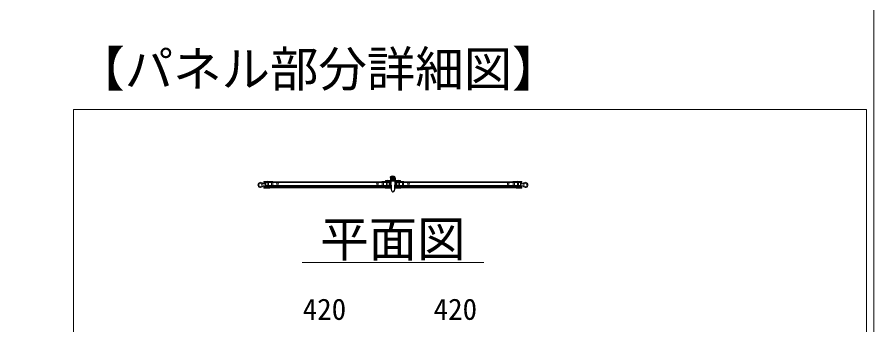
# Model space of a CAD drawing. Units: millimetres, scale not verified. Extents: x -82240 to -62115, y -14438 to 14438.
# Drawn here: x -64947 to -62115, y -6714 to -5696 of the extents above; entities that cross this region are included whole.
import ezdxf
from ezdxf.enums import TextEntityAlignment as Align

# ---------------------------------------------------------------- set-up
doc = ezdxf.new("R2010")
doc.units = ezdxf.units.MM
doc.header["$LTSCALE"] = 38
doc.linetypes.add('DASHED1', pattern=[1.8, 1.2, -0.6])
for name, color, linetype, lineweight in [('0-6_ﾎﾞﾙﾄ類', 2, 'Continuous', 18), ('0-A_図面枠', 7, 'Continuous', 18), ('0-B_寸法', 3, 'Continuous', 18), ('1-5_標準ﾊﾟﾈﾙ', 7, 'Continuous', 18), ('1-7_文字', 7, 'Continuous', 18)]:
    doc.layers.add(name, color=color, linetype=linetype, lineweight=lineweight)
doc.styles.add('ＭＳ ゴシック', font='')
doc.styles.get('ＭＳ ゴシック').set_extended_font_data('MS Gothic')

msp = doc.modelspace()

# ---------------------------------------------------------------- linework, layer by layer
at = {"layer": '0-6_ﾎﾞﾙﾄ類'}
for p, q in [((-63701.7, -6224.28), (-63698.82, -6229.26)), ((-63707.49, -6234.27), (-63710.37, -6229.26)), ((-63701.7, -6234.27), (-63707.49, -6234.27)), ((-63698.82, -6229.26), (-63701.7, -6234.27))]:
    msp.add_line(p, q, dxfattribs=at)
msp.add_lwpolyline([(-63710.37, -6229.26), (-63707.49, -6224.28), (-63701.7, -6224.28)], dxfattribs=at)
for radius in [4.89, 3, 2.46]:
    msp.add_circle((-63704.58, -6229.26), radius, dxfattribs=at)
at = {"layer": '0-A_図面枠'}
for points in [[(-82240.11, -562.5), (-62115.09, -562.5), (-62115.09, -14437.5), (-82240.11, -14437.5)], [(-64759.89, -6001.17), (-62139.96, -6001.17), (-62139.96, -10185.84), (-64759.89, -10185.84)]]:
    msp.add_lwpolyline(points, close=True, dxfattribs=at)
at = {"layer": '0-B_寸法'}
msp.add_line((-64004.58, -6507.42), (-63404.58, -6507.42), dxfattribs=at)
at = {"layer": '1-5_標準ﾊﾟﾈﾙ'}
for p, q in [((-63711.54, -6222.48), (-63713.28, -6224.94)), ((-63713.16, -6225.63), (-63712.47, -6226.11)), ((-63710.16, -6222.84), (-63710.85, -6222.36)), ((-64131.45, -6247.53), (-64133.22, -6247.53)), ((-64131.45, -6253.53), (-64133.22, -6253.53)), ((-64130.94, -6240.27), (-64130.94, -6246.51)), ((-64129.95, -6246.51), (-64130.94, -6246.51)), ((-64130.94, -6254.52), (-64130.94, -6260.76)), ((-64129.95, -6254.52), (-64130.94, -6254.52)), ((-64101.45, -6239.76), (-64130.43, -6239.76)), ((-64129.44, -6245.52), (-64129.44, -6241.53)), ((-64129.44, -6241.53), (-64126.95, -6241.53)), ((-64126.95, -6259.53), (-64126.95, -6241.53)), ((-64125.93, -6241.26), (-64125.93, -6253.56)), ((-64125.93, -6241.26), (-64100.94, -6241.26)), ((-64125.93, -6242.46), (-63715.95, -6242.46)), ((-64125.93, -6252.36), (-63715.95, -6252.36)), ((-64125.93, -6253.56), (-64095.93, -6253.56)), ((-64125.93, -6255.06), (-64125.93, -6259.77)), ((-64125.93, -6255.06), (-64108.95, -6255.06)), ((-64123.05, -6255.57), (-64125.93, -6258.45)), ((-64118.55, -6255.57), (-64121.55, -6258.57)), ((-64114.08, -6255.57), (-64117.08, -6258.57)), ((-64109.58, -6255.57), (-64112.58, -6258.57)), ((-64108.95, -6255.06), (-64108.44, -6254.58)), ((-64105.08, -6255.57), (-64108.08, -6258.57)), ((-64100.61, -6255.57), (-64103.61, -6258.57)), ((-64100.94, -6241.26), (-64100.94, -6240.27)), ((-64096.11, -6255.57), (-64099.11, -6258.57)), ((-64098.93, -6255.06), (-64095.93, -6255.06)), ((-64095.93, -6253.56), (-64095.93, -6255.06)), ((-64091.61, -6255.57), (-64094.61, -6258.57)), ((-64087.14, -6255.57), (-64090.14, -6258.57)), ((-64082.64, -6255.57), (-64085.64, -6258.57)), ((-64078.14, -6255.57), (-64081.14, -6258.57)), ((-64073.67, -6255.57), (-64076.67, -6258.57)), ((-64069.17, -6255.57), (-64072.17, -6258.57)), ((-64064.67, -6255.57), (-64067.67, -6258.57)), ((-64060.2, -6255.57), (-64063.2, -6258.57)), ((-64055.7, -6255.57), (-64058.7, -6258.57)), ((-64051.2, -6255.57), (-64054.2, -6258.57)), ((-64046.73, -6255.57), (-64049.73, -6258.57)), ((-64042.23, -6255.57), (-64045.23, -6258.57)), ((-64037.73, -6255.57), (-64040.73, -6258.57)), ((-64033.26, -6255.57), (-64036.26, -6258.57)), ((-64028.76, -6255.57), (-64031.76, -6258.57)), ((-64024.26, -6255.57), (-64027.26, -6258.57)), ((-64019.79, -6255.57), (-64022.79, -6258.57)), ((-64015.29, -6255.57), (-64018.29, -6258.57)), ((-64010.79, -6255.57), (-64013.79, -6258.57)), ((-64006.32, -6255.57), (-64009.32, -6258.57)), ((-64001.82, -6255.57), (-64004.82, -6258.57)), ((-63997.32, -6255.57), (-64000.32, -6258.57)), ((-63992.85, -6255.57), (-63995.85, -6258.57)), ((-63988.35, -6255.57), (-63991.35, -6258.57)), ((-63983.85, -6255.57), (-63986.85, -6258.57)), ((-63979.38, -6255.57), (-63982.38, -6258.57)), ((-63974.88, -6255.57), (-63977.88, -6258.57)), ((-63970.38, -6255.57), (-63973.38, -6258.57)), ((-63965.91, -6255.57), (-63968.91, -6258.57)), ((-63961.41, -6255.57), (-63964.41, -6258.57)), ((-63956.91, -6255.57), (-63959.91, -6258.57)), ((-63952.44, -6255.57), (-63955.44, -6258.57)), ((-63947.94, -6255.57), (-63950.94, -6258.57)), ((-63943.44, -6255.57), (-63946.44, -6258.57)), ((-63938.97, -6255.57), (-63941.97, -6258.57)), ((-63934.47, -6255.57), (-63937.47, -6258.57)), ((-63929.97, -6255.57), (-63932.97, -6258.57)), ((-63925.5, -6255.57), (-63928.5, -6258.57)), ((-63921, -6255.57), (-63924, -6258.57)), ((-63916.5, -6255.57), (-63919.5, -6258.57)), ((-63912.03, -6255.57), (-63915.03, -6258.57)), ((-63907.53, -6255.57), (-63910.53, -6258.57)), ((-63903.03, -6255.57), (-63906.03, -6258.57)), ((-63898.56, -6255.57), (-63901.56, -6258.57)), ((-63894.06, -6255.57), (-63897.06, -6258.57)), ((-63889.56, -6255.57), (-63892.56, -6258.57)), ((-63885.09, -6255.57), (-63888.09, -6258.57)), ((-63880.59, -6255.57), (-63883.59, -6258.57)), ((-63876.09, -6255.57), (-63879.09, -6258.57)), ((-63871.62, -6255.57), (-63874.62, -6258.57)), ((-63867.12, -6255.57), (-63870.12, -6258.57)), ((-63862.62, -6255.57), (-63865.62, -6258.57)), ((-63858.15, -6255.57), (-63861.15, -6258.57)), ((-63853.65, -6255.57), (-63856.65, -6258.57)), ((-63849.15, -6255.57), (-63852.15, -6258.57)), ((-63844.68, -6255.57), (-63847.68, -6258.57)), ((-63840.18, -6255.57), (-63843.18, -6258.57)), ((-63835.68, -6255.57), (-63838.68, -6258.57)), ((-63831.21, -6255.57), (-63834.21, -6258.57)), ((-63826.71, -6255.57), (-63829.71, -6258.57)), ((-63822.21, -6255.57), (-63825.21, -6258.57)), ((-63817.74, -6255.57), (-63820.74, -6258.57)), ((-63813.24, -6255.57), (-63816.24, -6258.57)), ((-63808.74, -6255.57), (-63811.74, -6258.57)), ((-63804.27, -6255.57), (-63807.27, -6258.57)), ((-63799.77, -6255.57), (-63802.77, -6258.57)), ((-63795.27, -6255.57), (-63798.27, -6258.57)), ((-63790.8, -6255.57), (-63793.8, -6258.57)), ((-63786.3, -6255.57), (-63789.3, -6258.57)), ((-63781.8, -6255.57), (-63784.8, -6258.57)), ((-63777.3, -6255.57), (-63780.3, -6258.57)), ((-63772.83, -6255.57), (-63775.83, -6258.57)), ((-63768.33, -6255.57), (-63771.33, -6258.57)), ((-63763.83, -6255.57), (-63766.83, -6258.57)), ((-63759.36, -6255.57), (-63762.36, -6258.57)), ((-63754.86, -6255.57), (-63757.86, -6258.57)), ((-63750.36, -6255.57), (-63753.36, -6258.57)), ((-63745.89, -6255.57), (-63748.89, -6258.57)), ((-63715.95, -6253.56), (-63745.95, -6253.56)), ((-63745.95, -6253.56), (-63745.95, -6255.06)), ((-63742.95, -6255.06), (-63745.95, -6255.06)), ((-63741.39, -6255.57), (-63744.39, -6258.57)), ((-63740.94, -6241.26), (-63740.94, -6240.27)), ((-63715.95, -6241.26), (-63740.94, -6241.26)), ((-63740.43, -6239.76), (-63711.45, -6239.76)), ((-63736.89, -6255.57), (-63739.89, -6258.57)), ((-63732.42, -6255.57), (-63735.42, -6258.57)), ((-63732.93, -6255.06), (-63733.44, -6254.58)), ((-63715.95, -6255.06), (-63732.93, -6255.06)), ((-63727.92, -6255.57), (-63730.92, -6258.57)), ((-63710.07, -6235.77), (-63729.6, -6235.77)), ((-63729.6, -6235.77), (-63729.6, -6237.78)), ((-63704.58, -6237.78), (-63729.6, -6237.78)), ((-63723.42, -6255.57), (-63726.42, -6258.57)), ((-63718.95, -6255.57), (-63721.95, -6258.57)), ((-63715.95, -6257.07), (-63717.45, -6258.57)), ((-63715.95, -6241.26), (-63715.95, -6253.56)), ((-63715.95, -6255.06), (-63715.95, -6259.77)), ((-63714.93, -6258.51), (-63714.93, -6242.52)), ((-63714.45, -6242.01), (-63712.95, -6242.01)), ((-63713.1, -6229.26), (-63713.1, -6235.77)), ((-63712.44, -6242.52), (-63712.44, -6247.62)), ((-63712.44, -6251.79), (-63712.44, -6258.51)), ((-63711.93, -6246.51), (-63710.94, -6246.51)), ((-63711.93, -6254.52), (-63710.94, -6254.52)), ((-63711.6, -6234.09), (-63711.6, -6235.77)), ((-63711, -6249.9), (-63710.79, -6249.99)), ((-63710.94, -6240.27), (-63710.94, -6246.51)), ((-63710.94, -6254.52), (-63710.94, -6260.76)), ((-63710.43, -6265.47), (-63710.43, -6251.79)), ((-63709.53, -6251.79), (-63709.41, -6265.68)), ((-63704.58, -6237.78), (-63679.59, -6237.78)), ((-63699.75, -6265.68), (-63699.66, -6251.79)), ((-63699.12, -6235.77), (-63679.59, -6235.77)), ((-63698.73, -6251.79), (-63698.76, -6265.47)), ((-63698.4, -6249.99), (-63698.19, -6249.9)), ((-63698.25, -6240.27), (-63698.25, -6246.51)), ((-63697.23, -6246.51), (-63698.25, -6246.51)), ((-63698.25, -6254.52), (-63698.25, -6260.76)), ((-63697.23, -6254.52), (-63698.25, -6254.52)), ((-63668.73, -6239.76), (-63697.74, -6239.76)), ((-63697.59, -6234.09), (-63697.59, -6235.77)), ((-63696.75, -6247.62), (-63696.75, -6242.52)), ((-63696.75, -6258.51), (-63696.75, -6251.79)), ((-63696.24, -6242.01), (-63694.74, -6242.01)), ((-63696.09, -6229.26), (-63696.09, -6235.77)), ((-63694.23, -6242.52), (-63694.23, -6258.51)), ((-63693.24, -6241.26), (-63693.24, -6253.56)), ((-63693.24, -6241.26), (-63668.25, -6241.26)), ((-63283.23, -6242.46), (-63693.24, -6242.46)), ((-63283.23, -6252.36), (-63693.24, -6252.36)), ((-63693.24, -6253.56), (-63663.24, -6253.56)), ((-63693.24, -6255.06), (-63693.24, -6259.77)), ((-63693.24, -6255.06), (-63676.23, -6255.06)), ((-63692.82, -6255.57), (-63693.24, -6255.99)), ((-63688.32, -6255.57), (-63691.32, -6258.57)), ((-63690.6, -6235.77), (-63690.6, -6237.78)), ((-63683.82, -6255.57), (-63686.82, -6258.57)), ((-63679.35, -6255.57), (-63682.35, -6258.57)), ((-63679.59, -6235.77), (-63679.59, -6237.78)), ((-63674.85, -6255.57), (-63677.85, -6258.57)), ((-63676.23, -6255.06), (-63675.75, -6254.58)), ((-63670.35, -6255.57), (-63673.35, -6258.57)), ((-63665.88, -6255.57), (-63668.88, -6258.57)), ((-63668.25, -6241.26), (-63668.25, -6240.27)), ((-63666.24, -6255.06), (-63663.24, -6255.06)), ((-63661.38, -6255.57), (-63664.38, -6258.57)), ((-63663.24, -6253.56), (-63663.24, -6255.06)), ((-63656.88, -6255.57), (-63659.88, -6258.57)), ((-63652.41, -6255.57), (-63655.41, -6258.57)), ((-63647.91, -6255.57), (-63650.91, -6258.57)), ((-63643.41, -6255.57), (-63646.41, -6258.57)), ((-63638.94, -6255.57), (-63641.94, -6258.57)), ((-63634.44, -6255.57), (-63637.44, -6258.57)), ((-63629.94, -6255.57), (-63632.94, -6258.57)), ((-63625.47, -6255.57), (-63628.47, -6258.57)), ((-63620.97, -6255.57), (-63623.97, -6258.57)), ((-63616.47, -6255.57), (-63619.47, -6258.57)), ((-63612, -6255.57), (-63615, -6258.57)), ((-63607.5, -6255.57), (-63610.5, -6258.57)), ((-63603, -6255.57), (-63606, -6258.57)), ((-63598.53, -6255.57), (-63601.53, -6258.57)), ((-63594.03, -6255.57), (-63597.03, -6258.57)), ((-63589.53, -6255.57), (-63592.53, -6258.57)), ((-63585.06, -6255.57), (-63588.06, -6258.57)), ((-63580.56, -6255.57), (-63583.56, -6258.57)), ((-63576.06, -6255.57), (-63579.06, -6258.57)), ((-63571.59, -6255.57), (-63574.59, -6258.57)), ((-63567.09, -6255.57), (-63570.09, -6258.57)), ((-63562.59, -6255.57), (-63565.59, -6258.57)), ((-63558.12, -6255.57), (-63561.12, -6258.57)), ((-63553.62, -6255.57), (-63556.62, -6258.57)), ((-63549.12, -6255.57), (-63552.12, -6258.57)), ((-63544.65, -6255.57), (-63547.65, -6258.57)), ((-63540.15, -6255.57), (-63543.15, -6258.57)), ((-63535.65, -6255.57), (-63538.65, -6258.57)), ((-63531.18, -6255.57), (-63534.18, -6258.57)), ((-63526.68, -6255.57), (-63529.68, -6258.57)), ((-63522.18, -6255.57), (-63525.18, -6258.57)), ((-63517.71, -6255.57), (-63520.71, -6258.57)), ((-63513.21, -6255.57), (-63516.21, -6258.57)), ((-63508.71, -6255.57), (-63511.71, -6258.57)), ((-63504.24, -6255.57), (-63507.24, -6258.57)), ((-63499.74, -6255.57), (-63502.74, -6258.57)), ((-63495.24, -6255.57), (-63498.24, -6258.57)), ((-63490.77, -6255.57), (-63493.77, -6258.57)), ((-63486.27, -6255.57), (-63489.27, -6258.57)), ((-63481.77, -6255.57), (-63484.77, -6258.57)), ((-63477.3, -6255.57), (-63480.3, -6258.57)), ((-63472.8, -6255.57), (-63475.8, -6258.57)), ((-63468.3, -6255.57), (-63471.3, -6258.57)), ((-63463.83, -6255.57), (-63466.83, -6258.57)), ((-63459.33, -6255.57), (-63462.33, -6258.57)), ((-63454.83, -6255.57), (-63457.83, -6258.57)), ((-63450.36, -6255.57), (-63453.36, -6258.57)), ((-63445.86, -6255.57), (-63448.86, -6258.57)), ((-63441.36, -6255.57), (-63444.36, -6258.57)), ((-63436.89, -6255.57), (-63439.89, -6258.57)), ((-63432.39, -6255.57), (-63435.39, -6258.57)), ((-63427.89, -6255.57), (-63430.89, -6258.57)), ((-63423.42, -6255.57), (-63426.42, -6258.57)), ((-63418.92, -6255.57), (-63421.92, -6258.57)), ((-63414.42, -6255.57), (-63417.42, -6258.57)), ((-63409.95, -6255.57), (-63412.95, -6258.57)), ((-63405.45, -6255.57), (-63408.45, -6258.57)), ((-63400.95, -6255.57), (-63403.95, -6258.57)), ((-63396.48, -6255.57), (-63399.48, -6258.57)), ((-63391.98, -6255.57), (-63394.98, -6258.57)), ((-63387.48, -6255.57), (-63390.48, -6258.57)), ((-63383.01, -6255.57), (-63386.01, -6258.57)), ((-63378.51, -6255.57), (-63381.51, -6258.57)), ((-63374.01, -6255.57), (-63377.01, -6258.57)), ((-63369.54, -6255.57), (-63372.54, -6258.57)), ((-63365.04, -6255.57), (-63368.04, -6258.57)), ((-63360.54, -6255.57), (-63363.54, -6258.57)), ((-63356.04, -6255.57), (-63359.04, -6258.57)), ((-63351.57, -6255.57), (-63354.57, -6258.57)), ((-63347.07, -6255.57), (-63350.07, -6258.57)), ((-63342.57, -6255.57), (-63345.57, -6258.57)), ((-63338.1, -6255.57), (-63341.1, -6258.57)), ((-63333.6, -6255.57), (-63336.6, -6258.57)), ((-63329.1, -6255.57), (-63332.1, -6258.57)), ((-63324.63, -6255.57), (-63327.63, -6258.57)), ((-63320.13, -6255.57), (-63323.13, -6258.57)), ((-63315.63, -6255.57), (-63318.63, -6258.57)), ((-63311.16, -6255.57), (-63314.16, -6258.57)), ((-63283.23, -6253.56), (-63313.23, -6253.56)), ((-63313.23, -6253.56), (-63313.23, -6255.06)), ((-63310.23, -6255.06), (-63313.23, -6255.06)), ((-63306.66, -6255.57), (-63309.66, -6258.57)), ((-63308.25, -6241.26), (-63308.25, -6240.27)), ((-63283.23, -6241.26), (-63308.25, -6241.26)), ((-63307.74, -6239.76), (-63278.73, -6239.76)), ((-63302.16, -6255.57), (-63305.16, -6258.57)), ((-63300.24, -6255.06), (-63300.75, -6254.58)), ((-63297.69, -6255.57), (-63300.69, -6258.57)), ((-63283.23, -6255.06), (-63300.24, -6255.06)), ((-63293.19, -6255.57), (-63296.19, -6258.57)), ((-63288.69, -6255.57), (-63291.69, -6258.57)), ((-63284.22, -6255.57), (-63287.22, -6258.57)), ((-63283.23, -6241.26), (-63283.23, -6253.56)), ((-63283.23, -6255.06), (-63283.23, -6259.77)), ((-63282.24, -6259.53), (-63282.24, -6241.53)), ((-63279.75, -6241.53), (-63282.24, -6241.53)), ((-63279.75, -6245.52), (-63279.75, -6241.53)), ((-63279.24, -6246.51), (-63278.25, -6246.51)), ((-63279.24, -6254.52), (-63278.25, -6254.52)), ((-63278.25, -6240.27), (-63278.25, -6246.51)), ((-63278.25, -6254.52), (-63278.25, -6260.76)), ((-63277.74, -6247.53), (-63275.97, -6247.53)), ((-63277.74, -6253.53), (-63275.97, -6253.53)), ((-64130.43, -6261.27), (-64112.7, -6261.27)), ((-64125.93, -6258.57), (-63715.95, -6258.57)), ((-64125.93, -6259.77), (-64111.2, -6259.77)), ((-63715.95, -6259.77), (-63730.68, -6259.77)), ((-63711.45, -6261.27), (-63729.18, -6261.27)), ((-63712.95, -6259.02), (-63714.45, -6259.02)), ((-63697.74, -6261.27), (-63679.98, -6261.27)), ((-63694.74, -6259.02), (-63696.24, -6259.02)), ((-63283.23, -6258.57), (-63693.24, -6258.57)), ((-63693.24, -6259.77), (-63678.48, -6259.77)), ((-63283.23, -6259.77), (-63297.99, -6259.77)), ((-63278.73, -6261.27), (-63296.49, -6261.27))]:
    msp.add_line(p, q, dxfattribs=at)
at = {"layer": '1-5_標準ﾊﾟﾈﾙ', "linetype": 'DASHED1'}
for p, q in [((-64120.05, -6239.76), (-64120.05, -6241.26)), ((-64120.05, -6241.26), (-64120.05, -6253.56)), ((-64115.85, -6239.76), (-64115.85, -6241.26)), ((-64115.85, -6241.26), (-64115.85, -6253.56)), ((-64106.04, -6241.26), (-64106.04, -6253.56)), ((-64106.04, -6253.56), (-64106.04, -6254.58)), ((-64101.84, -6241.26), (-64101.84, -6253.56)), ((-64101.84, -6253.56), (-64101.84, -6254.58)), ((-63740.04, -6241.26), (-63740.04, -6253.56)), ((-63740.04, -6253.56), (-63740.04, -6254.58)), ((-63735.84, -6241.26), (-63735.84, -6253.56)), ((-63735.84, -6253.56), (-63735.84, -6254.58)), ((-63726.03, -6239.76), (-63726.03, -6241.26)), ((-63726.03, -6241.26), (-63726.03, -6253.56)), ((-63721.83, -6239.76), (-63721.83, -6241.26)), ((-63721.83, -6241.26), (-63721.83, -6253.56)), ((-63687.33, -6239.76), (-63687.33, -6241.26)), ((-63687.33, -6241.26), (-63687.33, -6253.56)), ((-63683.13, -6239.76), (-63683.13, -6241.26)), ((-63683.13, -6241.26), (-63683.13, -6253.56)), ((-63673.35, -6241.26), (-63673.35, -6253.56)), ((-63673.35, -6253.56), (-63673.35, -6254.58)), ((-63669.15, -6241.26), (-63669.15, -6253.56)), ((-63669.15, -6253.56), (-63669.15, -6254.58)), ((-63307.35, -6241.26), (-63307.35, -6253.56)), ((-63307.35, -6253.56), (-63307.35, -6254.58)), ((-63303.15, -6241.26), (-63303.15, -6253.56)), ((-63303.15, -6253.56), (-63303.15, -6254.58)), ((-63293.34, -6239.76), (-63293.34, -6241.26)), ((-63293.34, -6241.26), (-63293.34, -6253.56)), ((-63289.14, -6239.76), (-63289.14, -6241.26)), ((-63289.14, -6241.26), (-63289.14, -6253.56))]:
    msp.add_line(p, q, dxfattribs=at)
at = {"layer": '1-5_標準ﾊﾟﾈﾙ'}
for points in [[(-64129.95, -6254.52), (-64129.95, -6259.77), (-64126.95, -6259.77), (-64126.95, -6241.26), (-64129.95, -6241.26), (-64129.95, -6246.51)], [(-64129.44, -6255.51), (-64129.44, -6259.53), (-64126.95, -6259.53)], [(-64098.93, -6255.06), (-64099.44, -6254.58), (-64108.44, -6254.58)], [(-63742.95, -6255.06), (-63742.44, -6254.58), (-63733.44, -6254.58)], [(-63711.93, -6254.52), (-63711.93, -6259.77), (-63714.93, -6259.77), (-63714.93, -6241.26), (-63711.93, -6241.26), (-63711.93, -6246.51)], [(-63697.23, -6254.52), (-63697.23, -6259.77), (-63694.23, -6259.77), (-63694.23, -6241.26), (-63697.23, -6241.26), (-63697.23, -6246.51)], [(-63666.24, -6255.06), (-63666.75, -6254.58), (-63675.75, -6254.58)], [(-63310.23, -6255.06), (-63309.75, -6254.58), (-63300.75, -6254.58)], [(-63279.24, -6254.52), (-63279.24, -6259.77), (-63282.24, -6259.77), (-63282.24, -6241.26), (-63279.24, -6241.26), (-63279.24, -6246.51)], [(-63279.75, -6255.51), (-63279.75, -6259.53), (-63282.24, -6259.53)]]:
    msp.add_lwpolyline(points, dxfattribs=at)
for points in [[(-64125.93, -6259.77), (-63715.95, -6259.77), (-63715.95, -6240.06), (-64125.93, -6240.06)], [(-64125.93, -6253.56), (-63715.95, -6253.56), (-63715.95, -6241.26), (-64125.93, -6241.26)], [(-64125.93, -6258.57), (-63715.95, -6258.57), (-63715.95, -6255.57), (-64125.93, -6255.57)], [(-63713.58, -6237.78), (-63729.6, -6237.78), (-63729.6, -6239.76), (-63713.58, -6239.76)], [(-63679.59, -6237.78), (-63695.58, -6237.78), (-63695.58, -6239.76), (-63679.59, -6239.76)], [(-63283.23, -6259.77), (-63693.24, -6259.77), (-63693.24, -6240.06), (-63283.23, -6240.06)], [(-63283.23, -6253.56), (-63693.24, -6253.56), (-63693.24, -6241.26), (-63283.23, -6241.26)], [(-63283.23, -6258.57), (-63693.24, -6258.57), (-63693.24, -6255.57), (-63283.23, -6255.57)]]:
    msp.add_lwpolyline(points, close=True, dxfattribs=at)
for centre, radius in [((-63704.58, -6229.26), 8.49), ((-63704.58, -6229.26), 8.01), ((-64142.43, -6250.53), 5.49), ((-64085.94, -6247.41), 3), ((-64085.94, -6247.41), 3), ((-63755.94, -6247.41), 3), ((-63755.94, -6247.41), 3), ((-63653.25, -6247.41), 3), ((-63653.25, -6247.41), 3), ((-63323.25, -6247.41), 3), ((-63323.25, -6247.41), 3), ((-63266.73, -6250.53), 5.49)]:
    msp.add_circle(centre, radius, dxfattribs=at)
for centre, radius, start, end in [((-63712.86, -6225.21), 0.51, 145, 235), ((-63711.15, -6222.75), 0.51, 55, 145), ((-64142.43, -6250.53), 8.49, 28.437, 331.563), ((-64133.22, -6245.52), 2.01, 208.437, 270), ((-64133.22, -6255.51), 2.01, 90, 151.563), ((-64131.45, -6245.52), 2.01, 270, 0), ((-64131.45, -6255.51), 2.01, 0, 90), ((-64130.43, -6240.27), 0.51, 90, 180), ((-64117.95, -6247.26), 8.49, 61.928, 118.072), ((-64103.94, -6247.08), 8.49, 241.928, 298.072), ((-64101.45, -6240.27), 0.51, 0, 90), ((-63737.94, -6247.08), 8.49, 241.928, 298.072), ((-63740.43, -6240.27), 0.51, 90, 180), ((-63723.93, -6243.27), 8.49, 61.928, 118.072), ((-63714.45, -6242.52), 0.51, 90, 180), ((-63712.95, -6242.52), 0.51, 0, 90), ((-63709.95, -6247.62), 2.49, 180, 245.323), ((-63711.45, -6251.79), 0.99, 0.323, 180), ((-63711.45, -6240.27), 0.51, 0, 90), ((-63711.45, -6251.79), 1.92, 0, 70.063), ((-63697.74, -6251.79), 1.92, 109.937, 180), ((-63697.74, -6251.79), 0.99, 0, 179.677), ((-63697.74, -6240.27), 0.51, 90, 180), ((-63699.24, -6247.62), 2.49, 294.677, 0), ((-63696.24, -6242.52), 0.51, 90, 180), ((-63694.74, -6242.52), 0.51, 0, 90), ((-63685.23, -6243.27), 8.49, 61.928, 118.072), ((-63671.25, -6247.08), 8.49, 241.928, 298.072), ((-63668.73, -6240.27), 0.51, 0, 90), ((-63305.25, -6247.08), 8.49, 241.928, 298.072), ((-63307.74, -6240.27), 0.51, 90, 180), ((-63291.24, -6247.26), 8.49, 61.928, 118.072), ((-63277.74, -6245.52), 2.01, 180, 270), ((-63277.74, -6255.51), 2.01, 90, 180), ((-63278.73, -6240.27), 0.51, 0, 90), ((-63275.97, -6245.52), 2.01, 270, 331.563), ((-63275.97, -6255.51), 2.01, 28.437, 90), ((-63266.73, -6250.53), 8.49, 208.437, 151.563), ((-64130.43, -6260.76), 0.51, 180, 270), ((-64112.7, -6259.77), 1.5, 270, 0), ((-63729.18, -6259.77), 1.5, 180, 270), ((-63714.45, -6258.51), 0.51, 180, 270), ((-63712.95, -6258.51), 0.51, 270, 0), ((-63711.45, -6260.76), 0.51, 270, 0), ((-63698.43, -6265.26), 12, 181.045, 220.133), ((-63698.43, -6265.26), 11.01, 182.206, 220.354), ((-63704.58, -6270.6), 3.84, 218.458, 321.542), ((-63704.58, -6270.66), 2.82, 218.097, 321.903), ((-63710.76, -6265.26), 11.01, 319.646, 357.794), ((-63710.76, -6265.26), 12, 319.867, 358.955), ((-63697.74, -6260.76), 0.51, 180, 270), ((-63696.24, -6258.51), 0.51, 180, 270), ((-63694.74, -6258.51), 0.51, 270, 0), ((-63679.98, -6259.77), 1.5, 270, 0), ((-63296.49, -6259.77), 1.5, 180, 270), ((-63278.73, -6260.76), 0.51, 270, 0)]:
    msp.add_arc(centre, radius, start, end, dxfattribs=at)

# ---------------------------------------------------------------- texts
at = {"layer": '0-B_寸法', "style": 'ＭＳ ゴシック'}
for p in [(-64002.75, -6718.11), (-63570.06, -6718.11)]:
    msp.add_text('420', height=70.38, dxfattribs=at).set_placement(p, align=Align.BOTTOM_LEFT)
at = {"layer": '1-7_文字', "style": 'ＭＳ ゴシック'}
for s, p in [('【パネル部分詳細図】', (-64750.86, -5960.79)), ('平面図', (-63944.58, -6523.41))]:
    msp.add_text(s, height=117.3, dxfattribs=at).set_placement(p, align=Align.BOTTOM_LEFT)

doc.saveas('drawing.dxf')
